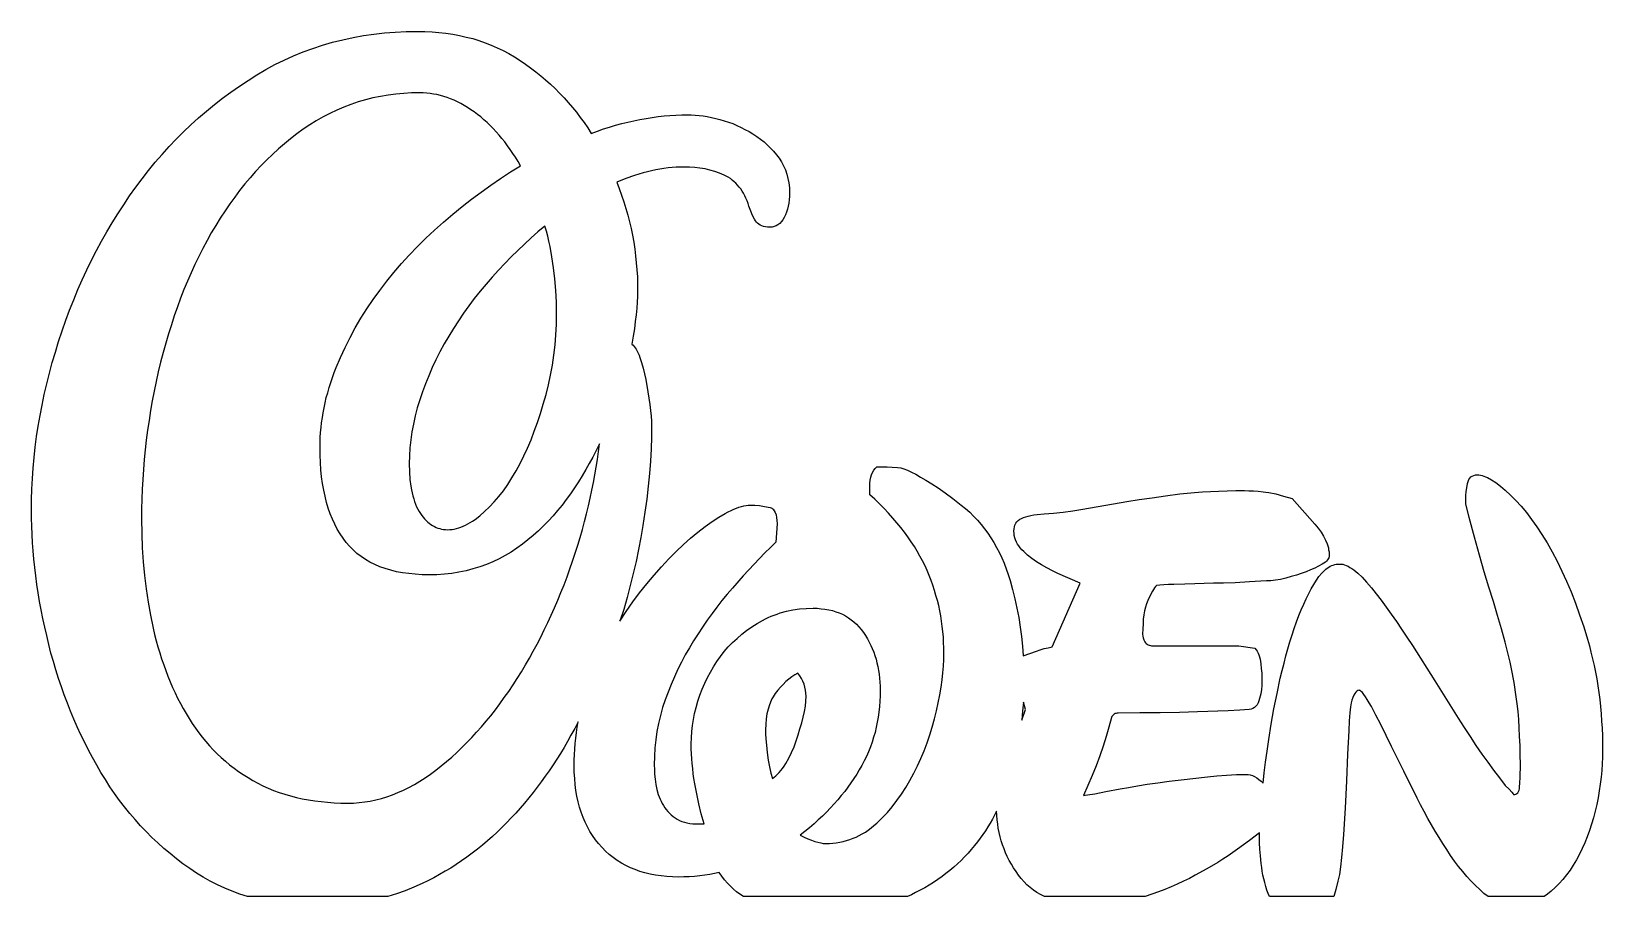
# Model space of a CAD drawing. Extents: x 24 to 139, y 19 to 82.
import ezdxf

# ---------------------------------------------------------------- set-up
doc = ezdxf.new("R2010")
doc.units = 0
doc.layers.add('CAMADA_1', color=18, linetype='CONTINUOUS')

msp = doc.modelspace()

# ---------------------------------------------------------------- linework, layer by layer
at = {"layer": 'CAMADA_1'}
for points in [[(39.58, 18.66), (39.02, 18.84), (38.46, 19.04), (37.92, 19.26), (37.39, 19.51), (36.86, 19.78), (36.35, 20.06), (35.85, 20.37), (35.36, 20.7), (34.87, 21.05), (34.39, 21.41), (33.93, 21.79), (33.48, 22.17), (33.03, 22.57), (32.6, 22.98), (32.18, 23.4), (31.77, 23.83), (31.37, 24.28), (30.98, 24.73), (30.6, 25.2), (30.24, 25.68), (29.88, 26.18), (29.54, 26.68), (29.2, 27.2), (28.88, 27.73), (28.57, 28.26), (28.27, 28.81), (27.97, 29.36), (27.69, 29.92), (27.42, 30.48), (27.15, 31.05), (26.9, 31.62), (26.66, 32.2), (26.43, 32.79), (26.2, 33.39), (25.99, 33.99), (25.79, 34.59), (25.59, 35.21), (25.41, 35.83), (25.23, 36.45), (25.07, 37.08), (24.92, 37.72), (24.77, 38.35), (24.64, 38.98), (24.52, 39.6), (24.4, 40.22), (24.3, 40.84), (24.2, 41.46), (24.12, 42.08), (24.04, 42.69), (23.98, 43.3), (23.92, 43.91), (23.88, 44.51), (23.85, 45.11), (23.82, 45.71), (23.81, 46.31), (23.8, 46.9), (23.81, 47.67), (23.83, 48.43), (23.87, 49.19), (23.93, 49.96), (24, 50.73), (24.08, 51.49), (24.18, 52.26), (24.3, 53.03), (24.43, 53.8), (24.58, 54.57), (24.74, 55.35), (24.92, 56.12), (25.11, 56.89), (25.32, 57.67), (25.55, 58.44), (25.79, 59.22), (26.05, 60), (26.31, 60.76), (26.59, 61.51), (26.89, 62.26), (27.2, 63), (27.51, 63.72), (27.85, 64.44), (28.19, 65.15), (28.55, 65.85), (28.92, 66.54), (29.31, 67.22), (29.7, 67.89), (30.11, 68.55), (30.54, 69.2), (30.97, 69.85), (31.42, 70.48), (31.88, 71.1), (32.36, 71.71), (32.84, 72.31), (33.34, 72.88), (33.85, 73.45), (34.37, 74), (34.91, 74.53), (35.45, 75.05), (36.01, 75.56), (36.58, 76.05), (37.17, 76.53), (37.76, 76.99), (38.37, 77.44), (38.99, 77.87), (39.62, 78.29), (40.27, 78.69), (40.92, 79.08), (41.59, 79.44), (42.27, 79.77), (42.95, 80.08), (43.65, 80.37), (44.36, 80.63), (45.07, 80.86), (45.8, 81.08), (46.54, 81.26), (47.29, 81.42), (48.05, 81.56), (48.82, 81.67), (49.6, 81.76), (50.38, 81.82), (51.18, 81.86), (51.99, 81.87), (52.53, 81.86), (53.06, 81.84), (53.57, 81.79), (54.08, 81.74), (54.58, 81.66), (55.07, 81.57), (55.55, 81.46), (56.03, 81.34), (56.49, 81.2), (56.94, 81.04), (57.39, 80.87), (57.83, 80.68), (58.26, 80.47), (58.67, 80.25), (59.09, 80.01), (59.49, 79.75), (59.88, 79.48), (60.26, 79.21), (60.64, 78.92), (61, 78.63), (61.36, 78.32), (61.71, 78.01), (62.05, 77.69), (62.38, 77.36), (62.7, 77.02), (63.01, 76.68), (63.31, 76.32), (63.61, 75.96), (63.89, 75.59), (64.17, 75.21), (64.43, 74.82), (64.69, 74.42), (65.14, 74.58), (65.58, 74.74), (66.03, 74.88), (66.47, 75.01), (66.92, 75.13), (67.36, 75.24), (67.8, 75.34), (68.25, 75.43), (68.69, 75.51), (69.13, 75.58), (69.57, 75.64), (70.01, 75.69), (70.44, 75.73), (70.87, 75.75), (71.3, 75.77), (71.72, 75.77), (72, 75.77), (72.28, 75.75), (72.57, 75.73), (72.86, 75.69), (73.16, 75.64), (73.47, 75.58), (73.78, 75.51), (74.09, 75.43), (74.41, 75.34), (74.72, 75.24), (75.03, 75.13), (75.33, 75), (75.63, 74.86), (75.92, 74.71), (76.22, 74.55), (76.5, 74.38), (76.78, 74.19), (77.05, 74), (77.31, 73.79), (77.55, 73.57), (77.78, 73.34), (78, 73.11), (78.21, 72.86), (78.41, 72.6), (78.59, 72.33), (78.74, 72.05), (78.87, 71.75), (78.98, 71.45), (79.06, 71.13), (79.12, 70.8), (79.16, 70.45), (79.17, 70.1), (79.16, 69.83), (79.15, 69.57), (79.12, 69.33), (79.08, 69.1), (79.02, 68.87), (78.96, 68.66), (78.88, 68.47), (78.79, 68.28), (78.69, 68.11), (78.58, 67.97), (78.46, 67.84), (78.33, 67.74), (78.2, 67.66), (78.05, 67.61), (77.9, 67.57), (77.73, 67.56), (77.57, 67.57), (77.42, 67.59), (77.28, 67.61), (77.15, 67.66), (77.03, 67.71), (76.93, 67.78), (76.84, 67.85), (76.76, 67.94), (76.68, 68.04), (76.61, 68.16), (76.47, 68.42), (76.34, 68.73), (76.21, 69.09), (76.14, 69.29), (76.07, 69.49), (75.99, 69.68), (75.9, 69.86), (75.81, 70.04), (75.71, 70.2), (75.61, 70.36), (75.5, 70.5), (75.38, 70.64), (75.26, 70.77), (75.13, 70.89), (74.99, 71.01), (74.85, 71.11), (74.7, 71.21), (74.55, 71.29), (74.39, 71.37), (74.05, 71.51), (73.71, 71.63), (73.36, 71.73), (73, 71.82), (72.63, 71.88), (72.25, 71.93), (71.86, 71.95), (71.47, 71.96), (71.18, 71.96), (70.89, 71.95), (70.6, 71.93), (70.3, 71.89), (70, 71.86), (69.7, 71.81), (69.4, 71.75), (69.1, 71.69), (68.79, 71.62), (68.48, 71.53), (67.85, 71.34), (67.21, 71.12), (66.56, 70.86), (66.74, 70.39), (66.91, 69.91), (67.07, 69.42), (67.22, 68.94), (67.36, 68.45), (67.48, 67.96), (67.6, 67.46), (67.7, 66.97), (67.79, 66.47), (67.87, 65.97), (67.93, 65.46), (67.98, 64.96), (68.03, 64.45), (68.06, 63.94), (68.07, 63.42), (68.08, 62.9), (68.07, 62.51), (68.05, 62.09), (68.02, 61.64), (67.97, 61.17), (67.91, 60.67), (67.84, 60.14), (67.76, 59.59), (67.66, 59.01), (67.74, 58.94), (67.82, 58.85), (67.9, 58.75), (67.97, 58.64), (68.05, 58.51), (68.12, 58.37), (68.18, 58.21), (68.25, 58.04), (68.37, 57.67), (68.48, 57.27), (68.58, 56.86), (68.67, 56.43), (68.83, 55.53), (68.97, 54.61), (69.02, 54.16), (69.06, 53.76), (69.09, 53.4), (69.1, 53.08), (69.09, 52.23), (69.06, 51.36), (69.01, 50.47), (68.94, 49.56), (68.85, 48.64), (68.74, 47.69), (68.61, 46.74), (68.46, 45.76), (68.31, 44.88), (68.14, 44.01), (67.96, 43.13), (67.76, 42.26), (67.54, 41.38), (67.31, 40.51), (67.06, 39.64), (66.79, 38.77), (67.25, 39.49), (67.73, 40.18), (68.22, 40.85), (68.74, 41.5), (69.28, 42.14), (69.81, 42.75), (70.35, 43.32), (70.89, 43.86), (71.42, 44.37), (71.95, 44.84), (72.48, 45.28), (73.01, 45.69), (73.53, 46.06), (74.01, 46.38), (74.47, 46.65), (74.69, 46.76), (74.9, 46.87), (75.1, 46.96), (75.29, 47.04), (75.48, 47.1), (75.66, 47.16), (75.84, 47.2), (76, 47.23), (76.16, 47.25), (76.31, 47.26), (76.63, 47.25), (76.97, 47.22), (77.35, 47.16), (77.75, 47.09), (77.82, 47.06), (77.87, 47.03), (77.93, 46.99), (77.98, 46.95), (78.06, 46.84), (78.13, 46.71), (78.19, 46.55), (78.23, 46.36), (78.25, 46.14), (78.26, 45.9), (78.18, 44.55), (77.78, 44.16), (77.38, 43.77), (76.58, 42.95), (75.79, 42.1), (75, 41.2), (74.62, 40.75), (74.24, 40.28), (73.87, 39.81), (73.51, 39.33), (73.16, 38.85), (72.82, 38.35), (72.49, 37.86), (72.17, 37.35), (71.86, 36.84), (71.56, 36.32), (71.28, 35.79), (71.01, 35.26), (70.76, 34.71), (70.52, 34.16), (70.3, 33.6), (70.09, 33.03), (69.9, 32.46), (69.74, 31.88), (69.6, 31.3), (69.49, 30.71), (69.4, 30.11), (69.34, 29.51), (69.3, 28.9), (69.29, 28.29), (69.3, 27.95), (69.32, 27.59), (69.36, 27.23), (69.41, 26.85), (69.49, 26.48), (69.59, 26.12), (69.66, 25.95), (69.72, 25.78), (69.8, 25.62), (69.88, 25.46), (69.97, 25.3), (70.07, 25.15), (70.17, 25.01), (70.28, 24.87), (70.4, 24.75), (70.53, 24.62), (70.67, 24.51), (70.81, 24.4), (70.97, 24.3), (71.13, 24.21), (71.3, 24.14), (71.49, 24.08), (71.68, 24.03), (71.89, 24), (72.11, 23.98), (72.34, 23.97), (72.93, 23.97), (72.73, 24.7), (72.55, 25.42), (72.39, 26.16), (72.25, 26.9), (72.19, 27.27), (72.14, 27.63), (72.1, 28), (72.06, 28.37), (72.03, 28.73), (72.01, 29.09), (72, 29.46), (72, 29.82), (72.01, 30.26), (72.04, 30.71), (72.09, 31.15), (72.16, 31.59), (72.24, 32.04), (72.35, 32.48), (72.48, 32.93), (72.63, 33.37), (72.8, 33.81), (72.98, 34.24), (73.18, 34.65), (73.39, 35.06), (73.62, 35.45), (73.87, 35.83), (74.13, 36.19), (74.41, 36.55), (74.7, 36.89), (75.01, 37.21), (75.34, 37.52), (75.68, 37.82), (76.04, 38.1), (76.41, 38.36), (76.8, 38.6), (77.2, 38.83), (77.41, 38.94), (77.62, 39.04), (77.84, 39.14), (78.05, 39.22), (78.27, 39.3), (78.5, 39.38), (78.95, 39.5), (79.42, 39.6), (79.89, 39.67), (80.38, 39.71), (80.89, 39.72), (81.19, 39.72), (81.48, 39.69), (81.76, 39.66), (82.04, 39.61), (82.3, 39.55), (82.56, 39.47), (82.8, 39.38), (83.03, 39.28), (83.26, 39.16), (83.48, 39.03), (83.68, 38.88), (83.88, 38.72), (84.07, 38.55), (84.24, 38.36), (84.41, 38.16), (84.57, 37.94), (84.72, 37.72), (84.86, 37.49), (84.99, 37.25), (85.11, 37.01), (85.22, 36.77), (85.32, 36.52), (85.41, 36.26), (85.49, 36), (85.56, 35.73), (85.62, 35.46), (85.68, 35.18), (85.72, 34.9), (85.75, 34.61), (85.78, 34.31), (85.79, 34.02), (85.8, 33.71), (85.79, 33.31), (85.77, 32.92), (85.74, 32.53), (85.7, 32.14), (85.65, 31.76), (85.58, 31.39), (85.51, 31.02), (85.42, 30.65), (85.31, 30.29), (85.2, 29.94), (85.08, 29.59), (84.94, 29.24), (84.79, 28.9), (84.63, 28.57), (84.46, 28.24), (84.27, 27.91), (84.08, 27.59), (83.87, 27.27), (83.66, 26.96), (83.43, 26.64), (83.2, 26.34), (82.95, 26.03), (82.7, 25.73), (82.43, 25.42), (82.16, 25.13), (81.87, 24.83), (81.58, 24.54), (81.27, 24.25), (80.96, 23.97), (80.63, 23.68), (80.3, 23.41), (79.96, 23.13), (80.24, 22.99), (80.52, 22.87), (80.77, 22.77), (81.01, 22.68), (81.24, 22.62), (81.45, 22.57), (81.64, 22.54), (81.82, 22.54), (82.08, 22.54), (82.34, 22.56), (82.59, 22.59), (82.84, 22.63), (83.09, 22.68), (83.33, 22.74), (83.57, 22.82), (83.81, 22.91), (84.04, 23), (84.27, 23.11), (84.49, 23.24), (84.71, 23.37), (84.92, 23.51), (85.13, 23.67), (85.34, 23.84), (85.54, 24.02), (85.94, 24.4), (86.32, 24.8), (86.68, 25.22), (87.02, 25.67), (87.36, 26.13), (87.67, 26.62), (87.97, 27.13), (88.25, 27.66), (88.52, 28.2), (88.77, 28.75), (89, 29.31), (89.22, 29.88), (89.41, 30.46), (89.59, 31.04), (89.76, 31.63), (89.9, 32.23), (90.03, 32.82), (90.14, 33.4), (90.24, 33.95), (90.32, 34.48), (90.38, 35), (90.42, 35.49), (90.44, 35.97), (90.45, 36.42), (90.45, 36.82), (90.43, 37.22), (90.41, 37.61), (90.38, 38.01), (90.33, 38.39), (90.28, 38.78), (90.22, 39.16), (90.15, 39.54), (90.07, 39.92), (89.97, 40.29), (89.87, 40.66), (89.76, 41.03), (89.64, 41.4), (89.51, 41.76), (89.37, 42.12), (89.23, 42.47), (89.07, 42.83), (88.89, 43.18), (88.7, 43.53), (88.5, 43.88), (88.29, 44.23), (88.06, 44.58), (87.82, 44.93), (87.56, 45.28), (87.3, 45.62), (87.01, 45.97), (86.72, 46.31), (86.41, 46.66), (86.09, 47), (85.75, 47.34), (85.4, 47.68), (85.04, 48.02), (85.04, 48.61), (85.04, 48.86), (85.07, 49.08), (85.11, 49.29), (85.16, 49.48), (85.23, 49.65), (85.32, 49.8), (85.42, 49.94), (85.54, 50.05), (86.3, 50.05), (86.66, 50.04), (87.07, 50.01), (87.29, 49.97), (87.53, 49.9), (87.8, 49.8), (88.08, 49.67), (88.4, 49.51), (88.75, 49.31), (89.14, 49.08), (89.56, 48.82), (90.03, 48.52), (90.55, 48.16), (91.11, 47.74), (91.72, 47.26), (92.03, 47), (92.33, 46.73), (92.62, 46.44), (92.9, 46.15), (93.16, 45.85), (93.41, 45.53), (93.65, 45.2), (93.88, 44.87), (94.1, 44.52), (94.3, 44.16), (94.5, 43.78), (94.68, 43.4), (94.84, 43.01), (95, 42.6), (95.15, 42.18), (95.28, 41.75), (95.46, 41.09), (95.63, 40.41), (95.78, 39.73), (95.91, 39.05), (96.02, 38.35), (96.11, 37.66), (96.18, 36.95), (96.24, 36.24), (96.72, 36.41), (97.21, 36.59), (97.49, 36.69), (97.78, 36.77), (98.06, 36.84), (98.36, 36.89), (100.39, 41.55), (98.78, 42.27), (98.37, 42.46), (97.97, 42.67), (97.58, 42.89), (97.21, 43.11), (96.87, 43.35), (96.56, 43.6), (96.28, 43.86), (96.15, 43.99), (96.03, 44.13), (95.92, 44.27), (95.83, 44.41), (95.75, 44.56), (95.68, 44.71), (95.63, 44.87), (95.59, 45.03), (95.57, 45.19), (95.56, 45.36), (95.57, 45.52), (95.6, 45.67), (95.64, 45.8), (95.7, 45.93), (95.78, 46.04), (95.87, 46.13), (95.99, 46.22), (96.11, 46.29), (96.26, 46.35), (96.42, 46.4), (96.6, 46.45), (96.8, 46.5), (97.02, 46.54), (97.25, 46.57), (97.77, 46.63), (98.45, 46.68), (99.15, 46.75), (99.87, 46.85), (100.6, 46.96), (103.82, 47.52), (104.71, 47.66), (105.65, 47.8), (106.64, 47.94), (107.67, 48.07), (108.21, 48.13), (108.76, 48.18), (109.33, 48.22), (109.91, 48.26), (110.51, 48.28), (111.13, 48.3), (111.76, 48.32), (112.41, 48.32), (112.72, 48.31), (113.05, 48.3), (113.4, 48.27), (113.77, 48.23), (113.97, 48.21), (114.18, 48.17), (114.68, 48.07), (115.24, 47.92), (115.88, 47.73), (117.53, 45.86), (117.78, 45.57), (118, 45.28), (118.18, 44.99), (118.33, 44.7), (118.44, 44.42), (118.49, 44.27), (118.53, 44.13), (118.55, 43.99), (118.58, 43.85), (118.59, 43.72), (118.59, 43.58), (118.58, 43.49), (118.56, 43.41), (118.52, 43.33), (118.47, 43.25), (118.39, 43.17), (118.31, 43.09), (118.2, 43.02), (118.08, 42.94), (117.82, 42.8), (117.53, 42.66), (117.23, 42.52), (116.9, 42.39), (116.55, 42.27), (116.19, 42.15), (115.81, 42.04), (115.42, 41.93), (115.03, 41.83), (114.67, 41.77), (114.33, 41.73), (114.02, 41.72), (112.77, 41.64), (111.73, 41.59), (110.87, 41.56), (110.13, 41.55), (109.45, 41.54), (108.77, 41.5), (108.05, 41.47), (107.25, 41.46), (106.85, 41.46), (106.51, 41.44), (106.22, 41.41), (105.98, 41.38), (105.91, 41.3), (105.84, 41.21), (105.69, 40.98), (105.52, 40.66), (105.34, 40.28), (105.25, 40.05), (105.18, 39.81), (105.11, 39.53), (105.06, 39.24), (105.01, 38.92), (104.99, 38.58), (104.97, 38.21), (104.96, 37.82), (104.97, 37.69), (105, 37.56), (105.06, 37.42), (105.13, 37.27), (105.18, 37.2), (105.23, 37.14), (105.29, 37.09), (105.36, 37.05), (105.44, 37.02), (105.53, 36.99), (105.62, 36.98), (105.72, 36.97), (111.99, 36.97), (113.17, 36.81), (113.25, 36.69), (113.33, 36.58), (113.39, 36.45), (113.45, 36.31), (113.5, 36.16), (113.54, 36), (113.57, 35.84), (113.6, 35.66), (113.63, 35.31), (113.66, 34.97), (113.68, 34.65), (113.68, 34.35), (113.67, 34.08), (113.64, 33.79), (113.59, 33.47), (113.51, 33.12), (113.46, 32.95), (113.4, 32.8), (113.33, 32.67), (113.24, 32.56), (113.14, 32.47), (113.02, 32.4), (112.89, 32.35), (112.75, 32.32), (112.07, 32.28), (111.22, 32.23), (108.98, 32.15), (107.65, 32.11), (106.24, 32.09), (104.75, 32.07), (103.18, 32.06), (103.1, 32.06), (103.02, 32.04), (102.95, 32.02), (102.89, 31.98), (102.83, 31.93), (102.77, 31.87), (102.72, 31.8), (102.68, 31.73), (102.5, 31.04), (102.29, 30.35), (102.07, 29.65), (101.83, 28.93), (101.56, 28.21), (101.28, 27.49), (100.97, 26.77), (100.64, 26.05), (100.76, 26.06), (100.94, 26.08), (101.48, 26.17), (102.27, 26.32), (103.31, 26.52), (103.92, 26.63), (104.58, 26.75), (105.3, 26.86), (106.07, 26.97), (106.9, 27.08), (107.78, 27.19), (109.7, 27.41), (110.39, 27.48), (111.1, 27.53), (111.81, 27.57), (112.5, 27.58), (112.66, 27.57), (112.82, 27.54), (112.99, 27.49), (113.14, 27.42), (113.3, 27.33), (113.46, 27.22), (113.61, 27.09), (113.76, 26.93), (113.84, 27.7), (113.94, 28.48), (114.05, 29.29), (114.17, 30.13), (114.35, 31.25), (114.55, 32.37), (114.78, 33.49), (115.02, 34.62), (115.15, 35.17), (115.29, 35.71), (115.43, 36.24), (115.57, 36.76), (115.72, 37.27), (115.88, 37.77), (116.04, 38.25), (116.21, 38.72), (116.38, 39.18), (116.55, 39.61), (116.73, 40.02), (116.9, 40.41), (117.09, 40.79), (117.27, 41.13), (117.46, 41.46), (117.65, 41.77), (117.84, 42.05), (118.04, 42.29), (118.24, 42.49), (118.34, 42.58), (118.45, 42.66), (118.56, 42.73), (118.66, 42.79), (118.77, 42.84), (118.88, 42.88), (119, 42.91), (119.11, 42.94), (119.22, 42.95), (119.34, 42.95), (119.46, 42.95), (119.58, 42.93), (119.7, 42.89), (119.83, 42.85), (119.97, 42.79), (120.1, 42.71), (120.24, 42.62), (120.39, 42.52), (120.53, 42.41), (120.68, 42.28), (121, 41.98), (121.32, 41.63), (121.67, 41.22), (122.02, 40.77), (122.38, 40.3), (122.74, 39.81), (123.12, 39.29), (123.5, 38.75), (123.88, 38.19), (124.27, 37.6), (124.67, 36.99), (126.31, 34.41), (128.02, 31.69), (128.45, 31.01), (128.88, 30.34), (129.31, 29.69), (129.74, 29.07), (130.17, 28.47), (130.6, 27.88), (131.02, 27.32), (131.45, 26.78), (131.74, 26.49), (131.93, 26.28), (132.03, 26.15), (132.05, 26.12), (132.05, 26.11), (132.04, 26.11), (132.14, 26.12), (132.23, 26.14), (132.3, 26.18), (132.37, 26.24), (132.42, 26.32), (132.46, 26.42), (132.49, 26.53), (132.5, 26.66), (132.52, 26.97), (132.54, 27.35), (132.55, 28.31), (132.54, 29.02), (132.53, 29.7), (132.5, 30.35), (132.47, 30.99), (132.43, 31.59), (132.38, 32.17), (132.32, 32.73), (132.25, 33.26), (132.09, 34.29), (131.9, 35.29), (131.8, 35.79), (131.69, 36.28), (131.57, 36.76), (131.45, 37.24), (131.18, 38.21), (130.89, 39.2), (130.59, 40.22), (130.26, 41.26), (129.92, 42.37), (129.56, 43.59), (129.2, 44.91), (128.82, 46.34), (128.57, 47.36), (128.57, 47.7), (128.57, 47.96), (128.6, 48.24), (128.64, 48.53), (128.69, 48.84), (128.73, 48.99), (128.79, 49.12), (128.85, 49.23), (128.94, 49.32), (129.03, 49.38), (129.15, 49.43), (129.27, 49.46), (129.41, 49.47), (129.52, 49.47), (129.64, 49.45), (129.76, 49.42), (129.88, 49.38), (130.01, 49.33), (130.15, 49.27), (130.44, 49.1), (130.75, 48.9), (131.09, 48.64), (131.45, 48.34), (131.83, 47.99), (132.22, 47.6), (132.6, 47.18), (132.99, 46.71), (133.37, 46.21), (133.75, 45.68), (134.13, 45.1), (134.5, 44.49), (134.87, 43.84), (135.24, 43.16), (135.59, 42.44), (135.93, 41.69), (136.26, 40.91), (136.58, 40.1), (136.88, 39.25), (137.18, 38.37), (137.46, 37.45), (137.59, 36.98), (137.71, 36.51), (137.83, 36.03), (137.94, 35.55), (138.04, 35.06), (138.13, 34.56), (138.21, 34.06), (138.28, 33.56), (138.35, 33.05), (138.4, 32.53), (138.45, 32.01), (138.49, 31.48), (138.52, 30.95), (138.54, 30.41), (138.55, 29.87), (138.56, 29.32), (138.55, 28.84), (138.53, 28.35), (138.5, 27.86), (138.45, 27.37), (138.39, 26.87), (138.32, 26.38), (138.23, 25.88), (138.13, 25.39), (138.02, 24.9), (137.9, 24.41), (137.76, 23.94), (137.6, 23.48), (137.44, 23.03), (137.26, 22.59), (137.07, 22.16), (136.86, 21.75), (136.65, 21.34), (136.42, 20.96), (136.18, 20.59), (135.92, 20.24), (135.66, 19.91), (135.38, 19.6), (135.09, 19.31), (134.79, 19.04), (134.54, 18.83), (134.28, 18.65), (130.2, 18.65), (129.89, 18.89), (129.58, 19.16), (129.27, 19.47), (128.96, 19.79), (128.65, 20.13), (128.34, 20.49), (128.04, 20.86), (127.75, 21.25), (127.46, 21.66), (127.17, 22.09), (126.89, 22.52), (126.61, 22.97), (126.33, 23.43), (126.06, 23.9), (125.79, 24.37), (125.53, 24.86), (125.27, 25.35), (125.01, 25.85), (124.04, 27.81), (123.15, 29.62), (122.35, 31.22), (122, 31.91), (121.67, 32.54), (121.51, 32.82), (121.37, 33.06), (121.24, 33.26), (121.13, 33.43), (121.02, 33.56), (120.93, 33.65), (120.85, 33.71), (120.81, 33.72), (120.78, 33.73), (120.69, 33.71), (120.61, 33.67), (120.54, 33.6), (120.46, 33.49), (120.39, 33.36), (120.32, 33.2), (120.25, 33.01), (120.19, 32.8), (120.14, 32.51), (120.1, 32.08), (120.06, 31.49), (120.02, 30.76), (119.93, 29.05), (119.85, 27.12), (119.75, 25.12), (119.63, 23.19), (119.57, 22.29), (119.5, 21.5), (119.42, 20.83), (119.34, 20.27), (119.23, 19.78), (119.08, 19.16), (118.94, 18.66), (114.22, 18.65), (114.13, 18.87), (114.04, 19.13), (113.96, 19.4), (113.88, 19.67), (113.81, 19.95), (113.75, 20.22), (113.7, 20.5), (113.66, 20.78), (113.62, 21.07), (113.57, 21.62), (113.53, 22.12), (113.5, 22.57), (113.5, 22.97), (113.5, 23.3), (112.76, 22.74), (111.9, 22.12), (111.56, 21.87), (111.2, 21.63), (110.83, 21.39), (110.45, 21.15), (109.66, 20.68), (108.81, 20.21), (108.38, 19.98), (107.94, 19.77), (107.49, 19.56), (107.04, 19.36), (106.58, 19.17), (106.11, 18.99), (105.64, 18.82), (105.16, 18.66), (97.79, 18.65), (97.51, 18.8), (97.24, 18.96), (96.99, 19.13), (96.74, 19.32), (96.51, 19.52), (96.3, 19.73), (96.09, 19.97), (95.9, 20.21), (95.72, 20.48), (95.54, 20.75), (95.38, 21.02), (95.22, 21.29), (95.08, 21.57), (94.95, 21.86), (94.84, 22.15), (94.73, 22.44), (94.64, 22.73), (94.55, 23.03), (94.48, 23.33), (94.42, 23.64), (94.38, 23.94), (94.34, 24.26), (94.31, 24.57), (94.3, 24.89), (94.15, 24.6), (93.99, 24.31), (93.83, 24.02), (93.66, 23.74), (93.48, 23.46), (93.29, 23.19), (93.1, 22.93), (92.91, 22.66), (92.68, 22.38), (92.45, 22.1), (92.21, 21.82), (91.96, 21.56), (91.7, 21.3), (91.44, 21.05), (91.17, 20.8), (90.89, 20.57), (90.6, 20.34), (90.31, 20.12), (90, 19.9), (89.69, 19.69), (89.38, 19.49), (89.05, 19.3), (88.72, 19.12), (88.38, 18.94), (88.08, 18.79), (87.78, 18.65), (75.8, 18.65), (75.55, 18.82), (75.31, 19), (75.07, 19.2), (74.85, 19.41), (74.63, 19.64), (74.42, 19.88), (74.22, 20.14), (74.03, 20.42), (73.69, 20.34), (73.34, 20.27), (72.98, 20.21), (72.61, 20.17), (72.24, 20.13), (71.85, 20.1), (71.46, 20.09), (71.07, 20.08), (70.63, 20.09), (70.2, 20.11), (69.79, 20.16), (69.38, 20.22), (68.99, 20.29), (68.61, 20.38), (68.25, 20.49), (67.89, 20.62), (67.55, 20.76), (67.22, 20.92), (66.9, 21.1), (66.59, 21.29), (66.29, 21.51), (66.01, 21.73), (65.74, 21.98), (65.48, 22.24), (65.23, 22.52), (65, 22.8), (64.79, 23.11), (64.59, 23.42), (64.41, 23.75), (64.24, 24.09), (64.09, 24.44), (63.95, 24.81), (63.83, 25.19), (63.73, 25.58), (63.64, 25.99), (63.57, 26.41), (63.52, 26.84), (63.48, 27.28), (63.45, 27.74), (63.45, 28.21), (63.45, 28.62), (63.46, 29.03), (63.49, 29.43), (63.52, 29.84), (63.56, 30.24), (63.61, 30.64), (63.67, 31.04), (63.74, 31.43), (63.48, 30.93), (63.21, 30.44), (62.96, 29.99), (62.7, 29.55), (62.44, 29.12), (62.17, 28.69), (61.9, 28.27), (61.62, 27.85), (61.33, 27.44), (61.04, 27.04), (60.75, 26.64), (60.44, 26.25), (60.14, 25.87), (59.82, 25.49), (59.5, 25.12), (59.18, 24.76), (58.85, 24.4), (58.51, 24.04), (58.17, 23.7), (57.82, 23.36), (57.47, 23.04), (57.11, 22.72), (56.75, 22.41), (56.37, 22.11), (56, 21.82), (55.61, 21.54), (55.22, 21.26), (54.83, 21), (54.43, 20.74), (54.02, 20.5), (53.61, 20.26), (53.19, 20.03), (52.76, 19.81), (52.33, 19.6), (51.72, 19.33), (51.1, 19.08), (50.47, 18.85), (49.83, 18.65)], [(44.88, 51.48), (44.89, 51.84), (44.9, 52.2), (44.92, 52.56), (44.96, 52.92), (45, 53.28), (45.05, 53.65), (45.11, 54.01), (45.18, 54.37), (45.26, 54.74), (45.34, 55.11), (45.44, 55.47), (45.55, 55.84), (45.66, 56.21), (45.79, 56.58), (45.92, 56.95), (46.07, 57.32), (46.38, 58.05), (46.71, 58.78), (47.07, 59.5), (47.45, 60.21), (47.86, 60.91), (48.3, 61.6), (48.76, 62.28), (49.24, 62.95), (49.75, 63.61), (50.28, 64.26), (50.83, 64.9), (51.4, 65.53), (51.99, 66.15), (52.61, 66.76), (53.24, 67.35), (53.9, 67.94), (54.57, 68.52), (55.25, 69.07), (55.94, 69.61), (56.64, 70.13), (57.35, 70.64), (58.07, 71.13), (58.79, 71.6), (59.53, 72.05), (59.35, 72.36), (59.16, 72.67), (58.97, 72.96), (58.78, 73.25), (58.58, 73.52), (58.38, 73.79), (58.17, 74.05), (57.96, 74.3), (57.75, 74.54), (57.53, 74.78), (57.31, 75), (57.08, 75.22), (56.85, 75.42), (56.62, 75.62), (56.38, 75.81), (56.14, 75.99), (55.9, 76.15), (55.65, 76.31), (55.41, 76.46), (55.16, 76.6), (54.92, 76.72), (54.67, 76.84), (54.42, 76.94), (54.17, 77.03), (53.92, 77.11), (53.68, 77.19), (53.42, 77.25), (53.17, 77.29), (52.92, 77.33), (52.67, 77.36), (52.42, 77.38), (52.16, 77.38), (51.57, 77.37), (50.99, 77.34), (50.42, 77.29), (49.85, 77.22), (49.29, 77.12), (48.74, 77.01), (48.2, 76.87), (47.67, 76.72), (47.14, 76.54), (46.62, 76.34), (46.1, 76.12), (45.6, 75.88), (45.1, 75.62), (44.61, 75.34), (44.13, 75.04), (43.65, 74.72), (43.19, 74.38), (42.73, 74.02), (42.28, 73.66), (41.84, 73.28), (41.41, 72.88), (40.99, 72.48), (40.58, 72.06), (40.17, 71.63), (39.78, 71.18), (39.39, 70.72), (39.01, 70.25), (38.65, 69.76), (38.29, 69.26), (37.94, 68.75), (37.59, 68.23), (37.26, 67.69), (36.94, 67.14), (36.63, 66.58), (36.32, 66.01), (36.03, 65.43), (35.74, 64.84), (35.47, 64.24), (35.2, 63.63), (34.94, 63.01), (34.7, 62.38), (34.46, 61.74), (34.23, 61.09), (34.02, 60.43), (33.81, 59.76), (33.61, 59.09), (33.42, 58.4), (33.24, 57.7), (33.07, 56.99), (32.91, 56.29), (32.77, 55.58), (32.63, 54.87), (32.5, 54.16), (32.39, 53.45), (32.29, 52.73), (32.19, 52.01), (32.11, 51.3), (32.04, 50.58), (31.98, 49.86), (31.93, 49.13), (31.89, 48.41), (31.87, 47.68), (31.85, 46.96), (31.84, 46.23), (31.86, 45.18), (31.9, 44.14), (31.96, 43.12), (32.06, 42.12), (32.17, 41.13), (32.32, 40.16), (32.49, 39.21), (32.69, 38.27), (32.8, 37.81), (32.92, 37.35), (33.04, 36.9), (33.17, 36.46), (33.31, 36.02), (33.46, 35.59), (33.61, 35.17), (33.77, 34.75), (33.94, 34.34), (34.11, 33.94), (34.29, 33.55), (34.48, 33.16), (34.68, 32.77), (34.89, 32.4), (35.1, 32.03), (35.32, 31.66), (35.54, 31.31), (35.78, 30.96), (36.02, 30.63), (36.27, 30.3), (36.53, 29.98), (36.8, 29.68), (37.08, 29.38), (37.37, 29.09), (37.66, 28.81), (37.97, 28.55), (38.28, 28.29), (38.6, 28.04), (38.93, 27.8), (39.27, 27.57), (39.62, 27.35), (39.97, 27.13), (40.34, 26.93), (40.71, 26.75), (41.09, 26.57), (41.48, 26.41), (41.89, 26.26), (42.3, 26.13), (42.72, 26.01), (43.15, 25.9), (43.58, 25.8), (44.03, 25.72), (44.49, 25.64), (44.96, 25.59), (45.43, 25.54), (45.92, 25.51), (46.41, 25.49), (46.91, 25.48), (47.33, 25.49), (47.74, 25.52), (48.15, 25.57), (48.55, 25.63), (48.96, 25.72), (49.37, 25.82), (49.77, 25.95), (50.17, 26.09), (50.57, 26.25), (50.98, 26.43), (51.37, 26.62), (51.77, 26.84), (52.17, 27.08), (52.56, 27.33), (52.96, 27.6), (53.35, 27.9), (53.74, 28.2), (54.12, 28.52), (54.5, 28.85), (54.87, 29.19), (55.24, 29.54), (55.61, 29.9), (55.97, 30.28), (56.32, 30.66), (56.67, 31.05), (57.02, 31.46), (57.36, 31.87), (57.69, 32.3), (58.02, 32.74), (58.34, 33.19), (58.66, 33.65), (58.98, 34.12), (59.29, 34.6), (59.59, 35.08), (59.89, 35.58), (60.17, 36.08), (60.46, 36.58), (60.73, 37.1), (61, 37.61), (61.26, 38.14), (61.52, 38.67), (61.77, 39.21), (62.01, 39.76), (62.25, 40.31), (62.48, 40.87), (62.7, 41.43), (62.92, 42.01), (63.13, 42.59), (63.33, 43.17), (63.52, 43.75), (63.71, 44.33), (63.88, 44.9), (64.05, 45.48), (64.2, 46.05), (64.35, 46.63), (64.49, 47.2), (64.62, 47.77), (64.74, 48.34), (64.86, 48.91), (64.96, 49.48), (65.06, 50.04), (65.14, 50.6), (65.22, 51.17), (65.29, 51.73), (65.05, 51.25), (64.8, 50.77), (64.55, 50.3), (64.29, 49.85), (64.02, 49.39), (63.75, 48.95), (63.46, 48.52), (63.17, 48.09), (62.87, 47.67), (62.56, 47.26), (62.23, 46.87), (61.9, 46.48), (61.56, 46.1), (61.2, 45.74), (60.84, 45.38), (60.46, 45.04), (60.07, 44.71), (59.67, 44.4), (59.26, 44.11), (58.84, 43.83), (58.41, 43.58), (57.96, 43.34), (57.5, 43.12), (57.03, 42.92), (56.55, 42.75), (56.05, 42.59), (55.55, 42.46), (55.03, 42.35), (54.5, 42.27), (53.96, 42.21), (53.41, 42.17), (52.84, 42.16), (52.33, 42.17), (51.84, 42.2), (51.36, 42.25), (50.91, 42.31), (50.47, 42.39), (50.04, 42.5), (49.64, 42.62), (49.25, 42.75), (48.88, 42.91), (48.53, 43.09), (48.2, 43.28), (47.88, 43.5), (47.58, 43.73), (47.3, 43.98), (47.03, 44.25), (46.79, 44.53), (46.56, 44.84), (46.34, 45.16), (46.14, 45.5), (45.95, 45.86), (45.78, 46.23), (45.63, 46.62), (45.48, 47.03), (45.36, 47.45), (45.25, 47.9), (45.15, 48.36), (45.07, 48.83), (45, 49.33), (44.95, 49.84), (44.91, 50.37), (44.89, 50.91)], [(62.15, 61.21), (62.14, 62.09), (62.1, 62.95), (62.03, 63.78), (61.94, 64.6), (61.82, 65.39), (61.68, 66.16), (61.59, 66.54), (61.51, 66.92), (61.41, 67.28), (61.31, 67.65), (60.8, 67.22), (60.3, 66.78), (59.81, 66.33), (59.33, 65.87), (58.85, 65.4), (58.38, 64.92), (57.91, 64.42), (57.45, 63.92), (57.01, 63.41), (56.57, 62.89), (56.15, 62.36), (55.75, 61.83), (55.36, 61.28), (54.99, 60.73), (54.63, 60.17), (54.28, 59.6), (53.95, 59.03), (53.64, 58.45), (53.35, 57.88), (53.07, 57.3), (52.82, 56.71), (52.58, 56.13), (52.36, 55.54), (52.16, 54.95), (51.98, 54.36), (51.83, 53.77), (51.7, 53.18), (51.59, 52.6), (51.51, 52.02), (51.45, 51.44), (51.41, 50.86), (51.4, 50.29), (51.41, 49.7), (51.45, 49.14), (51.51, 48.63), (51.55, 48.38), (51.6, 48.15), (51.66, 47.93), (51.72, 47.72), (51.78, 47.51), (51.85, 47.32), (51.93, 47.14), (52.02, 46.97), (52.11, 46.8), (52.21, 46.65), (52.31, 46.51), (52.41, 46.37), (52.52, 46.25), (52.63, 46.13), (52.75, 46.02), (52.86, 45.93), (52.98, 45.84), (53.1, 45.76), (53.23, 45.69), (53.36, 45.63), (53.49, 45.58), (53.63, 45.54), (53.76, 45.51), (53.9, 45.48), (54.05, 45.47), (54.19, 45.46), (54.35, 45.47), (54.52, 45.48), (54.68, 45.51), (54.84, 45.55), (55.01, 45.59), (55.17, 45.65), (55.34, 45.72), (55.51, 45.79), (55.68, 45.88), (55.85, 45.98), (56.02, 46.08), (56.2, 46.2), (56.55, 46.47), (56.9, 46.78), (57.26, 47.12), (57.61, 47.49), (57.94, 47.89), (58.27, 48.31), (58.59, 48.76), (58.9, 49.24), (59.2, 49.75), (59.49, 50.29), (59.77, 50.85), (60.03, 51.43), (60.29, 52.03), (60.53, 52.65), (60.77, 53.29), (60.99, 53.95), (61.19, 54.63), (61.39, 55.33), (61.57, 56.04), (61.72, 56.76), (61.86, 57.48), (61.96, 58.22), (62.05, 58.96), (62.11, 59.7), (62.14, 60.45)], [(80.38, 33.29), (80.37, 33.52), (80.34, 33.74), (80.3, 33.96), (80.23, 34.18), (80.15, 34.39), (80.05, 34.59), (79.92, 34.79), (79.79, 34.98), (79.56, 34.85), (79.33, 34.7), (79.12, 34.53), (78.91, 34.36), (78.7, 34.16), (78.51, 33.96), (78.32, 33.74), (78.13, 33.5), (78.05, 33.38), (77.97, 33.24), (77.89, 33.11), (77.82, 32.97), (77.7, 32.67), (77.6, 32.35), (77.52, 32), (77.46, 31.63), (77.43, 31.24), (77.42, 30.83), (77.42, 30.54), (77.45, 30.17), (77.49, 29.71), (77.54, 29.18), (77.61, 28.63), (77.7, 28.13), (77.8, 27.68), (77.92, 27.28), (78.05, 27.37), (78.17, 27.47), (78.3, 27.59), (78.42, 27.72), (78.54, 27.87), (78.66, 28.02), (78.78, 28.19), (78.9, 28.38), (79.12, 28.77), (79.32, 29.17), (79.5, 29.59), (79.66, 30.03), (79.8, 30.47), (79.93, 30.91), (80.06, 31.34), (80.17, 31.76), (80.26, 32.18), (80.33, 32.57), (80.37, 32.94)], [(96.14, 31.54), (96.41, 32.32), (96.33, 32.6), (96.25, 32.86), (96.2, 32.19)]]:
    msp.add_lwpolyline(points, close=True, dxfattribs=at)

doc.saveas('drawing.dxf')
